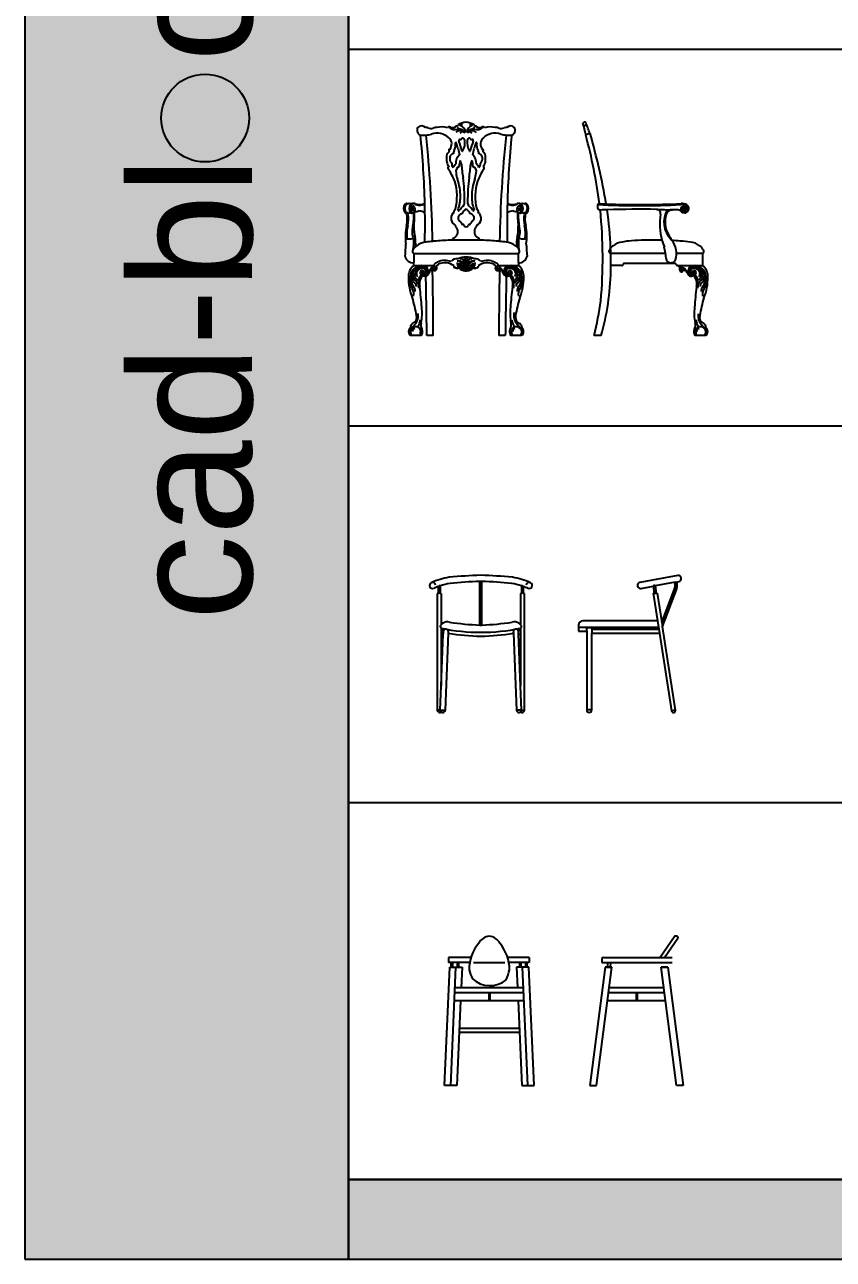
# Model space of a CAD drawing. Header units: millimetres. Extents: x -5421 to 13641, y 22290 to 34305.
# Drawn here: x -5421 to -1442, y 22290 to 28367 of the extents above; entities that cross this region are included whole.
import ezdxf

# ---------------------------------------------------------------- set-up
doc = ezdxf.new("R2010")
doc.units = ezdxf.units.MM
doc.linetypes.add('DASHED', pattern=[0.75, 0.5, -0.25])
doc.layers.add('www.cad-blocks.net', color=7, linetype='Continuous')
doc.styles.get("Standard").update_dxf_attribs({"font": 'arial.ttf'})

# ---------------------------------------------------------------- blocks, each defined once
blk = doc.blocks.new('A$C773D192F')
for p, q in [((510.6, 649.7), (510.6, 649.7)), ((50, 405), (50, 359.4)), ((50, 405), (565, 405)), ((565, 359.4), (565, 405)), ((50, 345), (50, 359.4)), ((50, 345), (147.6, 345)), ((307.5, 320), (307.5, 331)), ((467.4, 345), (565, 345)), ((565, 359.4), (565, 345)), ((87.6, 0), (34, 0)), ((145.8, 0), (114.5, 0)), ((500.5, 0), (469.2, 0)), ((581, 0), (527.4, 0))]:
    blk.add_line(p, q)
for centre, radius, start, end in [((175.9, 1189.7), 178.8, 295.13494, 301.17256), ((312.6, 972), 78.4, 93.71591, 124.24479), ((279.5, 1037.6), 3.06, 132.90414, 238.52965), ((373, 2242.1), 1206.1, 265.45539, 266.08086), ((257.4, 989.7), 49.7, 11.3846, 65.60994), ((302.4, 972), 78.4, 55.75521, 86.28409), ((357.6, 989.7), 49.7, 114.39006, 168.6154), ((242, 2242.1), 1206.1, 273.91914, 274.54461), ((335.5, 1037.6), 3.06, 301.47035, 47.09586), ((439.1, 1189.7), 178.8, 238.82744, 244.86506), ((89.8, 1011.4), 23.9, 145.65671, 204.39333), ((90.2, 1009.1), 23.4, 198.88859, 245.79463), ((88.4, 1004.8), 27.1, 44.65959, 132.24729), ((99.9, 1128.8), 142.3, 262.22569, 263.12998), ((-4105.5, 550.4), 4211.1, 1.35029, 5.95769), ((99.9, 1128.8), 142.3, 263.12998, 274.45743), ((112.9, 1013.3), 11.8, 53.98587, 116.49694), ((99.9, 1128.8), 142.3, 274.45743, 285.18336), ((-6217.7, 339.2), 6361.6, 1.12399, 5.84376), ((134.3, 1053.3), 33.7, 244.74869, 290.8508), ((165.6, 912.9), 83.6, 47.22887, 109.93348), ((162.5, 980.7), 44.2, 87.36873, 111.53631), ((186.2, 916.7), 110.3, 74.16933, 101.34389), ((225, 1016.4), 10.8, 61.14782, 143.08537), ((195.8, 943.2), 40.9, 319.98243, 49.46773), ((252.8, 1053.7), 39.9, 225.50348, 291.14182), ((242.9, 1067.8), 43.9, 253.11184, 287.20134), ((255.5, 1030.2), 4.36, 212.06209, 274.85606), ((278.4, 978.6), 30.1, 41.78164, 137.16819), ((269.8, 1025.2), 4.32, 139.57446, 253.23856), ((269.1, 963.6), 53, 67.8161, 92.04344), ((244.7, 966.2), 59.8, 55.80284, 66.55014), ((290, 984.9), 17.5, 52.12716, 137.71682), ((291.3, 967.2), 5.43, 63.51004, 164.91367), ((276.4, 983.9), 31.3, 27.72129, 66.15742), ((338.6, 983.9), 31.3, 113.84258, 152.27871), ((336.6, 978.6), 30.1, 42.83181, 138.21836), ((325, 984.9), 17.5, 42.28318, 127.87284), ((323.7, 967.2), 5.43, 15.08633, 116.48996), ((345.9, 963.6), 53, 87.95656, 112.1839), ((370.3, 966.2), 59.8, 113.44986, 124.19716), ((345.2, 1025.2), 4.32, 286.76144, 40.42554), ((362.2, 1053.7), 39.9, 248.85818, 314.49652), ((359.5, 1030.2), 4.36, 265.14394, 327.93791), ((372.1, 1067.8), 43.9, 252.79866, 286.88816), ((419.2, 943.2), 40.9, 130.53227, 220.01757), ((390, 1016.4), 10.8, 36.91463, 118.85218), ((449.4, 912.9), 83.6, 70.06652, 132.77113), ((428.8, 916.7), 110.3, 78.65611, 105.83067), ((452.5, 980.7), 44.2, 68.46369, 92.63127), ((480.7, 1053.3), 33.7, 249.1492, 295.25131), ((6832.7, 339.2), 6361.6, 174.15624, 178.87601), ((515.1, 1128.8), 142.3, 254.81664, 265.54257), ((502.1, 1013.3), 11.8, 63.50306, 126.01413), ((515.1, 1128.8), 142.3, 265.54257, 276.87002), ((526.6, 1004.8), 27.1, 47.75271, 135.34041), ((4720.5, 550.4), 4211.1, 174.04231, 178.6496), ((515.1, 1128.8), 142.3, 276.87002, 277.77431), ((524.8, 1009.1), 23.4, 294.20537, 341.11141), ((525.2, 1011.4), 23.9, 335.60667, 34.34329), ((226.3, 912.7), 4.25, 78.91246, 202.44954), ((189.9, 940.3), 66, 333.03008, 7.09695), ((257.3, 948.6), 1.91, 357.52352, 182.47648), ((-102.1, 819.3), 383.7, 15.3811, 19.67194), ((1823.4, 1229), 1585.7, 191.19755, 192.3654), ((278.2, 959.8), 6.36, 76.6732, 200.8952), ((-18.3, 844.4), 311.9, 12.14983, 21.28192), ((282.2, 968.9), 3.84, 229.19911, 355.99771), ((218.3, 951.3), 83.9, 329.47088, 7.93597), ((286.6, 958.4), 15.5, 16.8285, 62.49401), ((396.7, 951.3), 83.9, 172.06403, 210.52912), ((328.4, 958.4), 15.5, 117.50599, 163.1715), ((633.3, 844.4), 311.9, 158.71808, 167.85017), ((332.8, 968.9), 3.84, 184.00229, 310.80089), ((336.8, 959.8), 6.36, 339.1048, 103.3268), ((-1208.4, 1229), 1585.7, 347.6346, 348.80245), ((717.1, 819.3), 383.7, 160.32806, 164.6189), ((357.7, 948.6), 1.91, 357.52352, 182.47648), ((425.1, 940.3), 66, 172.90305, 206.96992), ((388.7, 912.7), 4.25, 337.55046, 101.08754), ((243.5, 878.8), 32.9, 123.36229, 169.2018), ((476.1, 878.5), 264.9, 178.61732, 185.20515), ((250.9, 861.4), 39.2, 190.13317, 226.86442), ((219.2, 905.7), 6.3, 5.03823, 59.23598), ((290.8, 873.2), 64.1, 177.4075, 190.22849), ((252.1, 871.9), 25.6, 130.6662, 170.56661), ((252.5, 870.1), 26.1, 198.3272, 232.18434), ((243.7, 883.7), 11.3, 84.03954, 137.27119), ((268.6, 897.2), 23.8, 146.42501, 185.51512), ((315.8, 846.7), 59.5, 134.06276, 181.00912), ((363.8, 834.1), 89.9, 162.1481, 180.77273), ((222.1, 831.5), 63.7, 11.48095, 28.19098), ((288.9, 910.2), 2.3, 185.06097, 317.40173), ((326.1, 910.2), 2.3, 222.59827, 354.93903), ((392.9, 831.5), 63.7, 151.80902, 168.51905), ((251.2, 834.1), 89.9, 359.22727, 17.8519), ((299.2, 846.7), 59.5, 358.99088, 45.93724), ((346.4, 897.2), 23.8, 354.48488, 33.57499), ((371.3, 883.7), 11.3, 42.72881, 95.96046), ((362.5, 870.1), 26.1, 307.81566, 341.6728), ((362.9, 871.9), 25.6, 9.43339, 49.3338), ((324.2, 873.2), 64.1, 349.77151, 2.5925), ((395.8, 905.7), 6.3, 120.76402, 174.96177), ((371.5, 878.8), 32.9, 10.7982, 56.63771), ((364.1, 861.4), 39.2, 313.13558, 349.86683), ((138.9, 878.5), 264.9, 354.79485, 1.38268), ((226.6, 824.9), 8.25, 108.01042, 234.19153), ((-111.6, 609.2), 393.5, 22.46755, 32.09236), ((264.3, 847.2), 27.8, 175.40059, 224.72836), ((319.6, 791.2), 83.5, 139.27295, 154.11873), ((282.7, 808.6), 25.8, 110.1038, 196.71761), ((442.5, 825.1), 186, 187.37449, 197.09886), ((997.1, 898.3), 714.6, 184.34454, 189.68185), ((-382.1, 898.3), 714.6, 350.31815, 355.65546), ((332.3, 808.6), 25.8, 343.28239, 69.8962), ((172.5, 825.1), 186, 342.90114, 352.62551), ((295.4, 791.2), 83.5, 25.88127, 40.72705), ((726.6, 609.2), 393.5, 147.90764, 157.53245), ((350.7, 847.2), 27.8, 315.27164, 4.59941), ((388.4, 824.9), 8.25, 305.80847, 71.98958), ((6.5, 685.9), 256.4, 345.91266, 16.6872), ((37.5, 686.9), 242.1, 359.39761, 20.1645), ((-482.9, 671.5), 782.8, 359.06804, 7.83402), ((1097.9, 671.5), 782.8, 172.16598, 180.93196), ((577.5, 686.9), 242.1, 159.8355, 180.60239), ((608.5, 685.9), 256.4, 163.3128, 194.08734), ((119.2, 679.5), 160.4, 338.17413, 1.73062), ((495.8, 679.5), 160.4, 178.26938, 201.82587), ((33, 626.8), 33, 141.41095, 223.32416), ((39, 626.8), 33, 141.41095, 223.32416), ((14.8, 637.6), 12.4, 75.78557, 127.91721), ((20.8, 637.6), 12.4, 103.90539, 127.91721), ((20.4, 657.1), 7.93, 251.15914, 281.56594), ((28, 622.1), 27.9, 77.68057, 102.31943), ((59.1, 626.4), 32.1, 140.88143, 223.93339), ((37.6, 662.9), 14, 255.04763, 284.95237), ((47, 623.8), 26.3, 102.82194, 119.27649), ((66.6, 626.5), 32.4, 141.06246, 223.72536), ((47, 623.7), 26.3, 86.39149, 102.82998), ((51.2, 631.3), 18.4, 84.39336, 122.26788), ((59.4, 626.2), 17.6, 143.87329, 217.65624), ((48.2, 632.2), 5.34, 45.72342, 124.75942), ((40.2, 624), 10.1, 301.49135, 20.49223), ((50.6, 632.9), 17.1, 70.14548, 96.34748), ((34.8, 621.5), 22.4, 314.50292, 40.19012), ((-464.9, 597.9), 519.3, 353.40352, 1.37056), ((78.7, 686.7), 45.1, 235.22148, 304.78874), ((53.7, 682.7), 72.4, 270.37604, 287.50897), ((79.4, 727.8), 82.1, 253.7186, 287.74026), ((74.7, 557.8), 55.9, 56.84821, 89.17071), ((-4105.5, 550.4), 4211.1, 0.73673, 1.35029), ((251.4, 611.1), 4.98, 124.74139, 261.0143), ((241.6, 627.5), 14.1, 299.59437, 343.76593), ((271.7, 618.3), 3.88, 156.44934, 339.98952), ((386.3, 539.6), 135.4, 132.9972, 145.11437), ((295.7, 603.3), 6.5, 136.12448, 200.46692), ((149.7, 755.9), 204.7, 313.66848, 320.45592), ((275.5, 654.8), 24.7, 318.8962, 9.18088), ((465.3, 755.9), 204.7, 219.54408, 226.33152), ((339.5, 654.8), 24.7, 170.81912, 221.1038), ((228.7, 539.6), 135.4, 34.88563, 47.0028), ((319.3, 603.3), 6.5, 339.53308, 43.87552), ((343.3, 618.3), 3.88, 200.01048, 23.55066), ((373.4, 627.5), 14.1, 196.23407, 240.40563), ((363.6, 611.1), 4.98, 278.9857, 55.25861), ((4720.5, 550.4), 4211.1, 178.64971, 179.26327), ((540.3, 557.8), 55.9, 90.82929, 123.15179), ((535.6, 727.8), 82.1, 252.25974, 286.2814), ((536.3, 686.7), 45.1, 235.21126, 304.77852), ((561.3, 682.7), 72.4, 252.49103, 269.62396), ((580.2, 621.5), 22.4, 139.80988, 225.49708), ((564.4, 632.9), 17.1, 83.65252, 109.85452), ((1079.9, 597.9), 519.3, 178.62944, 186.59648), ((563.8, 631.3), 18.4, 57.73212, 95.60664), ((566.8, 632.2), 5.34, 55.24058, 134.27658), ((574.8, 624), 10.1, 159.50777, 238.50865), ((568, 623.7), 26.3, 77.17002, 93.60851), ((555.6, 626.2), 17.6, 322.34376, 36.12671), ((548.4, 626.5), 32.4, 316.27464, 38.93754), ((577.4, 662.9), 14, 255.04763, 284.95237), ((568, 623.8), 26.3, 60.72351, 77.17806), ((555.9, 626.4), 32.1, 316.06661, 39.11857), ((587, 622.1), 27.9, 77.68057, 102.31943), ((594.6, 657.1), 7.93, 258.43406, 288.84086), ((600.2, 637.6), 12.4, 52.08279, 104.21443), ((594.2, 637.6), 12.4, 52.08279, 76.09461), ((576, 626.8), 33, 316.67584, 38.58905), ((582, 626.8), 33, 316.67584, 38.58905), ((12, 608.2), 5.03, 233.40719, 306.59281), ((-120.2, 575.2), 138.2, 345.89624, 12.08128), ((17.4, 597), 7.6, 70.96186, 109.03814), ((23.6, 614.9), 11.4, 251.15914, 288.84086), ((-184.4, 576.2), 207.9, 350.46188, 5.7158), ((31.6, 591.4), 13.5, 71.15914, 108.84086), ((39.6, 610.2), 7.07, 239.48618, 300.51382), ((45.8, 610.2), 6.65, 246.47251, 315.32765), ((-273.3, 592.6), 324.1, 350.38153, 2.29654), ((-4105.4, 550.4), 4211, 358.75993, 0.73675), ((271.7, 577.4), 38.4, 140.15645, 242.92303), ((249.7, 597.5), 8.74, 84.09045, 148.99132), ((287.5, 578.7), 19.7, 142.23354, 238.35335), ((290.5, 579.2), 21.9, 92.44266, 148.04297), ((268.5, 546), 18.1, 17.12033, 61.19728), ((292, 552.3), 6.34, 188.77533, 251.54995), ((323, 552.3), 6.34, 288.45005, 351.22467), ((324.5, 579.2), 21.9, 31.95703, 87.55734), ((346.5, 546), 18.1, 118.80272, 162.87967), ((327.5, 578.7), 19.7, 301.64665, 37.76646), ((343.3, 577.4), 38.4, 297.07697, 39.84355), ((365.3, 597.5), 8.74, 31.00868, 95.90955), ((4720.4, 550.4), 4211, 179.26326, 181.24006), ((888.3, 592.6), 324.1, 177.70346, 189.61847), ((569.2, 610.2), 6.65, 224.67235, 293.52749), ((575.4, 610.2), 7.07, 239.48618, 300.51382), ((583.4, 591.4), 13.5, 71.15914, 108.84086), ((591.4, 614.9), 11.4, 251.15914, 288.84086), ((799.4, 576.2), 207.9, 174.2842, 189.53812), ((597.6, 597), 7.6, 70.96186, 109.03814), ((735.2, 575.2), 138.2, 167.91872, 194.10376), ((603, 608.2), 5.03, 233.40719, 306.59281), ((278.7, 488.1), 270.1, 168.58617, 188.09888), ((180.8, 500.9), 165.3, 165.67876, 188.17906), ((130.4, 511.5), 88.4, 162.28981, 203.11032), ((208.8, 528.6), 158.2, 176.49563, 196.14231), ((230.1, 512.3), 36.8, 303.34329, 33.05518), ((276.8, 545.2), 22.6, 184.93524, 196.16448), ((259.1, 539.6), 4.17, 190.51144, 236.92514), ((253.7, 528.7), 8.12, 26.99784, 67.13035), ((292.1, 541.5), 5.29, 10.4684, 113.8861), ((307.9, 546), 11.1, 199.03847, 268.1045), ((307.1, 546), 11.1, 271.8955, 340.96153), ((322.9, 541.5), 5.29, 66.1139, 169.5316), ((384.9, 512.3), 36.8, 146.94482, 236.65671), ((361.3, 528.7), 8.12, 112.86965, 153.00216), ((355.9, 539.6), 4.17, 303.07486, 349.48856), ((338.2, 545.2), 22.6, 343.83552, 355.06476), ((406.2, 528.6), 158.2, 343.85769, 3.50437), ((484.6, 511.5), 88.4, 336.88968, 17.71019), ((434.2, 500.9), 165.3, 351.82094, 14.32124), ((336.3, 488.1), 270.1, 351.90112, 11.41383), ((-1938.9, 538.4), 1952.1, 355.63877, 357.40446), ((27, 511), 35.1, 241.55461, 298.44539), ((88.6, 401.9), 46.8, 128.56153, 155.22956), ((-201.4, 457.6), 251.3, 352.47756, 4.40406), ((-175.8, 448.4), 235.5, 357.58307, 8.82715), ((88.6, 401.9), 46.8, 120.73587, 128.56153), ((113, 384.7), 75.1, 96.44514, 130.06404), ((113, 384.7), 75.1, 93.03723, 96.44514), ((238.7, -416.3), 885.5, 96.21799, 98.41717), ((238.7, -416.3), 885.5, 95.13385, 96.21799), ((281.1, -1152.1), 1622.4, 91.46654, 94.30038), ((253, 468.3), 13.5, 137.07988, 174.15157), ((281.1, -1152.1), 1622.4, 89.06739, 91.46654), ((253, 468.3), 13.5, 101.44443, 137.07988), ((333.9, -1152.1), 1622.4, 88.53346, 90.93261), ((362, 468.3), 13.5, 5.7443, 78.59792), ((333.9, -1152.1), 1622.4, 85.69962, 88.53388), ((376.3, -416.3), 885.5, 84.36897, 84.86615), ((376.3, -416.3), 885.5, 83.78201, 84.36897), ((376.3, -416.3), 885.5, 81.58283, 83.78201), ((502, 384.7), 75.1, 83.55486, 86.96277), ((502, 384.7), 75.1, 49.93596, 83.55486), ((526.4, 401.9), 46.8, 51.43847, 59.26413), ((790.8, 448.4), 235.5, 171.17252, 182.41725), ((526.4, 401.9), 46.8, 24.77044, 51.43847), ((816.4, 457.6), 251.3, 175.59594, 187.52244), ((588, 511), 35.1, 241.55461, 298.44539), ((2553.9, 538.4), 1952.1, 182.59554, 184.36123), ((44.7, 396.8), 37.8, 190.47905, 278.03007), ((54.6, 414.8), 10.8, 141.37504, 245.00408), ((203.2, 280.2), 89.7, 69.30573, 113.69761), ((259.2, 350.1), 28.1, 75.16746, 149.89606), ((269.8, 329.9), 37.7, 1.60481, 100.43063), ((261.7, 328.3), 38.7, 352.04401, 87.98785), ((302.6, 310.3), 76.1, 86.28782, 118.36385), ((282.6, 363), 15.2, 346.61992, 112.15051), ((278.5, 386), 19.9, 320.2772, 339.481), ((277.8, 359.9), 27.2, 335.55831, 44.56371), ((347.2, 309), 82.4, 118.82684, 123.11841), ((296.6, 370.7), 9.13, 327.3, 52.32998), ((312.4, 310.3), 76.1, 61.63615, 93.71218), ((267.8, 309), 82.4, 56.88159, 61.17316), ((345.2, 329.9), 37.7, 79.56937, 178.39519), ((318.4, 370.7), 9.13, 127.67002, 212.7), ((337.2, 359.9), 27.2, 135.43629, 204.44169), ((354.6, 328), 39.9, 101.0666, 187.27243), ((332.4, 363), 15.2, 67.84949, 193.38008), ((336.5, 386), 19.9, 200.519, 219.7228), ((355.8, 350.1), 28.1, 30.10394, 104.83254), ((411.8, 280.2), 89.7, 66.30239, 110.69427), ((560.4, 414.8), 10.8, 294.99592, 38.62496), ((570.3, 396.8), 37.8, 261.96993, 349.52095), ((90.4, 291.9), 66.7, 127.25583, 184.49988), ((116.7, 287.6), 82.9, 163.30147, 214.92333), ((88.8, 297.9), 52.2, 162.97345, 231.33426), ((88.2, 290.6), 54.2, 71.04694, 155.48175), ((79.7, 297.8), 35.6, 159.91557, 242.67383), ((91.5, 290.9), 49.2, 76.73729, 157.00139), ((81.3, 297.9), 27.1, 161.63502, 241.59768), ((91, 298.2), 36.4, 76.41171, 166.88098), ((92.4, 301.2), 29.8, 80.21555, 174.04276), ((85.8, 304.9), 23.1, 181.5315, 218.95748), ((91.5, 309.4), 10.2, 51.97774, 185.05148), ((94, 309), 12.7, 182.3176, 264.94822), ((94.8, 309.1), 10.8, 164.67802, 246.18417), ((88, 311.5), 3.68, 2.62876, 172.39753), ((94.6, 308.6), 4.24, 134.36355, 303.2824), ((95.8, 318.9), 20.4, 254.74282, 321.57741), ((97.3, 317.8), 21.9, 258.31508, 326.15806), ((93, 311.5), 7.56, 301.63285, 51.06068), ((97.6, 323.2), 27.3, 269.31913, 331.60453), ((95.8, 316.6), 14.1, 7.7997, 83.09284), ((97.4, 317.8), 15.8, 318.04187, 82.40156), ((88.5, 318.2), 21.3, 300.85622, 0.67628), ((93.5, 318.2), 19.2, 288.14211, 325.04781), ((93.6, 318.7), 22, 325.4127, 65.31848), ((96.3, 320), 23.9, 323.23325, 66.56369), ((-1585.2, 1590.8), 2138.3, 322.7928, 323.40938), ((350.4, 171.9), 267.3, 142.66134, 148.85103), ((176.8, 283.1), 55.9, 127.96793, 143.79964), ((150.1, 323.4), 16.2, 81.29604, 139.00703), ((176.8, 283.1), 55.9, 122.57681, 127.96793), ((-14039, 19.3), 14184.8, 359.9221, 1.24373), ((152.6, 326.7), 6.84, 149.54245, 279.51018), ((166, 338.2), 19.6, 111.74317, 159.74314), ((152.7, 328.7), 3.8, 116.53221, 239.33909), ((152.2, 332.4), 7.08, 258.0113, 87.12421), ((152.5, 329.9), 2.73, 309.74087, 123.27597), ((151.1, 332.3), 12.6, 282.31418, 49.05142), ((171.8, 347.1), 16, 106.80599, 144.28516), ((166, 338.2), 7.61, 74.59445, 151.29026), ((171.8, 347.1), 4.02, 99.58371, 202.25569), ((203.2, 280.2), 77.7, 54.73916, 114.39162), ((253.1, 340.2), 6.19, 144.8154, 329.42914), ((264.4, 336.9), 5.97, 178.88092, 295.70337), ((265.1, 329.6), 25.5, 350.60204, 102.03628), ((266.2, 326.6), 20.9, 357.68797, 102.95155), ((268.3, 322.4), 17.8, 20.98258, 105.00453), ((269.6, 320), 11.8, 57.62747, 102.88027), ((372.8, 442.4), 148.4, 229.26252, 232.21786), ((285.9, 329.3), 5.79, 225.61605, 318.16114), ((295.4, 325.5), 5.22, 181.05584, 330.90018), ((304, 322.3), 4.13, 170.19466, 326.73885), ((311, 322.3), 4.13, 213.26115, 9.80534), ((319.6, 325.5), 5.22, 209.09982, 358.94416), ((349.9, 329.6), 25.5, 77.96372, 189.39796), ((329.1, 329.3), 5.79, 221.83886, 314.38395), ((348.8, 326.6), 20.9, 77.04845, 182.31203), ((346.7, 322.4), 17.8, 74.99547, 159.01742), ((242.2, 442.4), 148.4, 307.78214, 310.73748), ((345.4, 320), 11.8, 77.11973, 122.37253), ((350.6, 336.9), 5.97, 244.29663, 1.11908), ((361.9, 340.2), 6.19, 210.57086, 35.1846), ((411.8, 280.2), 77.7, 65.60838, 125.26084), ((443.2, 347.1), 4.02, 337.74431, 80.41629), ((449, 338.2), 7.61, 28.70974, 105.40555), ((443.2, 347.1), 16, 35.71484, 73.19401), ((463.9, 332.3), 12.6, 130.94858, 257.68582), ((462.8, 332.4), 7.08, 92.87579, 281.9887), ((449, 338.2), 19.6, 20.25686, 68.25683), ((462.5, 329.9), 2.73, 56.72403, 230.25913), ((462.4, 326.7), 6.84, 260.48982, 30.45755), ((464.9, 323.4), 16.2, 40.99297, 98.70396), ((462.3, 328.7), 3.8, 300.66091, 63.46779), ((438.2, 283.1), 55.9, 52.03207, 57.42319), ((14654, 19.3), 14184.8, 178.75627, 180.0779), ((438.2, 283.1), 55.9, 36.20036, 52.03207), ((264.6, 171.9), 267.3, 31.14897, 37.33866), ((2200.2, 1590.8), 2138.3, 216.59062, 217.2072), ((517.4, 323.2), 27.3, 208.39547, 270.68087), ((518.7, 320), 23.9, 113.43631, 216.76675), ((521.4, 318.7), 22, 114.68152, 214.5873), ((517.7, 317.8), 21.9, 213.84194, 281.68492), ((517.6, 317.8), 15.8, 97.59844, 221.95813), ((519.2, 318.9), 20.4, 218.42259, 285.25718), ((519.2, 316.6), 14.1, 96.90716, 172.2003), ((526.5, 318.2), 21.3, 179.32372, 239.14378), ((521.5, 318.2), 19.2, 214.95219, 251.85789), ((526.8, 290.6), 54.2, 24.51825, 108.95306), ((523.5, 290.9), 49.2, 22.99861, 103.26271), ((522, 311.5), 7.56, 128.93932, 238.36715), ((524, 298.2), 36.4, 13.11902, 103.58829), ((523.5, 309.4), 10.2, 354.94852, 128.02226), ((522.6, 301.2), 29.8, 5.95724, 99.78445), ((520.4, 308.6), 4.24, 236.7176, 45.63645), ((521, 309), 12.7, 275.05178, 357.6824), ((527, 311.5), 3.68, 7.60247, 177.37124), ((520.2, 309.1), 10.8, 293.81583, 15.32198), ((533.7, 297.9), 27.1, 298.40232, 18.36498), ((529.2, 304.9), 23.1, 321.04252, 358.4685), ((535.3, 297.8), 35.6, 297.32617, 20.08443), ((526.2, 297.9), 52.2, 308.66574, 17.02655), ((524.6, 291.9), 66.7, 355.50012, 52.74417), ((498.3, 287.6), 82.9, 325.07667, 16.69853), ((282.7, 283.9), 258.9, 179.38061, 202.15507), ((121, 278.2), 92, 171.43962, 211.85156), ((51.5, 247.7), 10.5, 326.00278, 63.71273), ((61.1, 261.1), 5.59, 327.60958, 65.88223), ((212.9, 251), 141.1, 167.31617, 187.31261), ((126.7, 259.3), 56.2, 135.526, 156.17943), ((140.1, 253.8), 62.3, 140.87224, 193.35144), ((95.7, 285.9), 8.16, 68.29176, 118.09598), ((104.7, 312.1), 19.5, 252.07766, 284.99848), ((104.7, 312.1), 19.5, 284.99848, 312.65498), ((-57996.8, -794.9), 58116.7, 0.7837, 1.072819), ((510.3, 312.1), 19.5, 227.34502, 255.00152), ((58611.8, -794.9), 58116.7, 178.927181, 179.2163), ((510.3, 312.1), 19.5, 255.00152, 287.92234), ((519.3, 285.9), 8.16, 61.90402, 111.70824), ((474.9, 253.8), 62.3, 346.64856, 39.12776), ((488.3, 259.3), 56.2, 23.82057, 44.474), ((402.1, 251), 141.1, 352.68739, 12.68383), ((553.9, 261.1), 5.59, 114.11777, 212.39042), ((563.5, 247.7), 10.5, 116.28727, 213.99722), ((332.3, 283.9), 258.9, 337.84493, 0.61939), ((494, 278.2), 92, 328.14844, 8.56038), ((3.1, 203.9), 47.4, 348.42364, 32.92094), ((-524.9, 4.6), 596.3, 9.09715, 17.74126), ((23.5, 218.4), 33.4, 358.51731, 40.82876), ((-1888.5, -6.5), 1983.4, 4.21858, 7.12385), ((2503.5, -6.5), 1983.4, 172.87615, 175.78142), ((1139.9, 4.6), 596.3, 162.25874, 170.90285), ((591.5, 218.4), 33.4, 139.17124, 181.48269), ((611.9, 203.9), 47.4, 147.07906, 191.57636), ((-165.7, 109.3), 256.9, 349.20194, 6.72518), ((780.7, 109.3), 256.9, 173.27482, 190.79806), ((30.6, 90.7), 34.2, 292.11515, 13.80912), ((7.2, 97.5), 64.5, 320.34398, 10.17087), ((26.9, 79.5), 54.9, 325.01879, 357.88707), ((117.2, 51.5), 32, 162.37211, 209.99836), ((497.8, 51.5), 32, 330.00164, 17.62789), ((588.1, 79.5), 54.9, 182.11293, 214.98121), ((611.2, 99.6), 68.5, 167.76329, 219.16451), ((584.4, 90.7), 34.2, 166.19088, 247.88485), ((51.7, 20.4), 27, 133.09175, 228.9753), ((53.6, 41.3), 20.4, 119.70687, 183.12704), ((33.9, 60.8), 20.7, 268.27561, 323.33434), ((60.8, 16.6), 27.1, 61.58212, 217.8761), ((56.6, 21.7), 13.7, 97.61736, 184.46854), ((-39.5, 128.6), 120.4, 318.28786, 323.13744), ((78.6, 45.6), 7.18, 159.88559, 226.12331), ((56.9, 19.1), 27.2, 315.39539, 51.79334), ((-88.6, 74.5), 191.4, 337.08179, 341.10204), ((61.6, 20.3), 31.7, 345.84874, 28.65794), ((553.4, 20.3), 31.7, 151.34206, 194.15126), ((703.6, 74.5), 191.4, 198.89796, 202.91821), ((558.1, 19.1), 27.2, 128.20666, 224.60461), ((550, 21.7), 13.7, 97.61736, 184.46854), ((536.4, 45.6), 7.18, 313.87669, 20.11441), ((554.2, 16.6), 27.1, 322.1239, 118.41788), ((654.5, 128.6), 120.4, 216.86256, 221.71214), ((581.1, 60.8), 20.7, 216.66566, 271.72439), ((561.4, 41.3), 20.4, 356.87296, 60.29313), ((563.3, 20.4), 27, 311.0247, 46.90825)]:
    blk.add_arc(centre, radius, start, end)
blk = doc.blocks.new('A$C03281996')
for p, q in [((14.2, 987.5), (15.5, 987.9)), ((34.4, 994), (35.6, 994.4)), ((406.9, 405), (137.6, 405)), ((588.9, 405), (460.6, 405)), ((588.9, 405), (588.9, 345)), ((191.7, 345), (138.2, 345)), ((198.4, 352.2), (196.2, 347.8)), ((453.9, 355), (202.9, 355)), ((460.6, 347.8), (458.3, 352.2)), ((467.8, 345), (465.1, 345)), ((467.8, 345), (588.9, 345)), ((467.8, 345), (588.9, 345)), ((89.9, 0), (54.9, 0)), ((604.9, 0), (551.3, 0))]:
    blk.add_line(p, q)
at = {"linetype": 'DASHED', "ltscale": 5}
blk.add_line((137.6, 405), (134.6, 405), dxfattribs=at)
for centre, radius, start, end in [((8.6, 1040.6), 9.71, 57.1389, 152.1376), ((-2656.9, 294.2), 2760.9, 14.55271, 15.78221), ((14.9, 1022.5), 12.1, 65.53033, 148.54752), ((-983.2, 642.5), 1076.7, 19.05739, 22.16679), ((-2597.7, 287.2), 2704.1, 7.7047, 15.00934), ((36.2, 956.2), 37.9, 92.71928, 123.11785), ((-3270.7, 52.5), 3437.8, 9.97776, 15.90116), ((92.5, 635.6), 21.1, 136.95042, 236.85114), ((280.2, 4555.9), 3916.2, 266.97655, 272.97831), ((280.2, 4555.9), 3911.2, 267.02234, 267.09616), ((287.3, -4392.2), 5014.3, 92.30242, 92.35933), ((280.2, 4555.9), 3911.2, 267.09616, 267.58195), ((287.3, -4392.2), 5014.3, 91.91616, 92.30242), ((-2280.4, 382.4), 2378, 354.917, 5.68888), ((280.2, 4555.9), 3911.2, 267.58195, 272.97766), ((287.3, -4392.2), 5014.3, 89.13859, 91.91616), ((-1618.6, 368.7), 1756.2, 2.0318, 8.20337), ((362.4, 601.6), 20, 348.28612, 89.13859), ((430.5, 1953.2), 1333.4, 267.08382, 270.4262), ((521.3, 558.6), 122.3, 149.88353, 224.22433), ((439.9, 589.9), 30, 88.92082, 159.26806), ((198.4, -12232.6), 12854.7, 88.81501, 88.92082), ((464.4, 588), 31.4, 53.51213, 90.30365), ((496.4, 620.5), 15.2, 102.23384, 208.55503), ((496.4, 620.5), 15.2, 208.55504, 265.76121), ((486.8, 599.9), 50.2, 61.017, 93.96932), ((486.8, 599.9), 45.2, 61.098, 94.02268), ((496.4, 620.5), 10.2, 101.91459, 269.06151), ((496.9, 620), 15.9, 54.70442, 103.54689), ((496.9, 620), 10.9, 57.20057, 103.85087), ((498.7, 623.4), 4.14, 342.5655, 181.02885), ((501.3, 623.4), 6.77, 176.75256, 320.86773), ((501.2, 623.5), 19.1, 252.04059, 319.27458), ((501.2, 623.5), 14.1, 249.52844, 319.86228), ((501.3, 623.4), 1.77, 318.7017, 322.83572), ((498.8, 625.8), 5.21, 318.26569, 40.17874), ((498.8, 625.8), 10.2, 319.19952, 44.66913), ((500.5, 625.7), 16, 315.41176, 59.39991), ((500.5, 625.7), 21, 315.93644, 59.61007), ((692.4, 551.2), 313.8, 171.51673, 195.01427), ((524.4, 557.9), 120.4, 159.26806, 221.5378), ((173.2, 401.9), 46.8, 120.73587, 141.56541), ((-1294, 360.6), 1432.2, 359.37756, 2.81952), ((197.6, 384.7), 75.1, 93.03723, 130.06404), ((272.5, 139.3), 329.9, 98.45642, 103.83552), ((345.7, -1152.1), 1622.4, 89.78611, 94.30038), ((357.8, -1152.1), 1622.4, 88.88751, 90.21389), ((692.4, 551.2), 313.8, 195.01427, 201.72448), ((148.9, 369.1), 260.4, 2.15411, 14.67083), ((430.5, 476.2), 4.27, 316.93313, 26.74873), ((355.2, 402.8), 105.4, 38.359, 41.92506), ((355.2, 402.8), 105.4, 343.21391, 38.359), ((357.8, -1152.1), 1622.4, 85.69962, 87.17097), ((400.2, -416.3), 885.5, 81.58283, 84.86615), ((525.8, 384.7), 75.1, 49.93596, 86.96277), ((550.3, 401.9), 46.8, 24.77044, 59.26413), ((433.8, 383.9), 25.1, 191.51233, 332.74585), ((584.3, 414.8), 10.8, 294.99592, 38.62496), ((-1123.7, 344.6), 1261.6, 344.15055, 358.78252), ((-1294, 360.6), 1432.2, 358.28723, 359.37756), ((191.7, 350), 5, 270, 333.43495), ((202.9, 350), 5, 90, 153.43495), ((453.9, 350), 5, 26.56505, 90), ((465.1, 350), 5, 206.56505, 270), ((467.1, 341), 4.02, 337.74431, 80.41629), ((472.9, 332.2), 7.61, 28.70974, 105.40555), ((487.8, 326.3), 12.6, 130.94858, 257.68582), ((486.7, 326.4), 7.08, 92.87579, 281.9887), ((486.4, 323.8), 2.73, 56.72403, 230.25913), ((486.3, 320.7), 6.84, 260.48982, 30.45755), ((488.8, 317.4), 16.2, 40.99297, 98.70396), ((486.2, 322.7), 3.8, 300.66091, 63.46779), ((482, 287.1), 38.4, 48.99021, 74.60938), ((371.5, 193.7), 186.6, 38.64151, 46.05015), ((2224, 1590.8), 2138.3, 216.59062, 217.2072), ((541.3, 323.2), 27.3, 208.39547, 270.68087), ((542.6, 320), 23.9, 113.43631, 216.76675), ((545.2, 318.7), 22, 114.68152, 214.5873), ((541.6, 317.8), 21.9, 213.84194, 281.68492), ((541.4, 317.8), 15.8, 97.59844, 221.95813), ((543.1, 318.9), 20.4, 218.42259, 285.25718), ((543.1, 316.6), 14.1, 96.90716, 172.2003), ((550.3, 318.2), 21.3, 179.32372, 239.14378), ((545.4, 318.2), 19.2, 214.95219, 251.85789), ((550.7, 290.6), 54.2, 24.51825, 108.95306), ((547.3, 290.9), 49.2, 22.99861, 103.26271), ((545.9, 311.5), 7.56, 128.93932, 238.36715), ((547.9, 298.2), 36.4, 13.11902, 103.58829), ((547.4, 309.4), 10.2, 354.94852, 128.02226), ((546.4, 301.2), 29.8, 5.95724, 99.78445), ((544.2, 308.6), 4.24, 236.7176, 45.63645), ((544.9, 309), 12.7, 275.05178, 357.6824), ((550.9, 311.5), 3.68, 7.60247, 177.37124), ((544.1, 309.1), 10.8, 293.81583, 15.32198), ((557.6, 297.9), 27.1, 298.40232, 18.36498), ((553.1, 304.9), 23.1, 321.04252, 358.4685), ((559.2, 297.8), 35.6, 297.32617, 20.08443), ((550.1, 297.9), 52.2, 308.66574, 17.02655), ((548.5, 291.9), 66.7, 355.50012, 52.74417), ((522.1, 287.6), 82.9, 325.07667, 16.69853), ((534.2, 312.1), 19.5, 227.34502, 287.92234), ((543.2, 285.9), 8.16, 61.90402, 111.70824), ((498.8, 253.8), 62.3, 346.64856, 39.12776), ((512.2, 259.3), 56.2, 23.82057, 44.474), ((426, 251), 141.1, 352.68739, 12.68383), ((577.8, 261.1), 5.59, 114.11777, 212.39042), ((587.3, 247.7), 10.5, 116.28727, 213.99722), ((356.1, 283.9), 258.9, 337.84493, 0.61939), ((517.9, 278.2), 92, 328.14844, 8.56038), ((2527.4, -6.5), 1983.4, 172.87615, 175.78142), ((1163.8, 4.6), 596.3, 162.25874, 170.90285), ((615.4, 218.4), 33.4, 139.17124, 181.48269), ((635.8, 203.9), 47.4, 147.07906, 191.57636), ((-1255.7, 343.3), 1354.8, 345.32286, 352.72365), ((804.6, 109.3), 256.9, 173.27482, 190.79806), ((521.7, 51.5), 32, 330.00164, 17.62789), ((612, 79.5), 54.9, 182.11293, 214.98121), ((630.4, 96.8), 63.1, 170.77222, 219.852), ((608.3, 90.7), 34.2, 166.19088, 247.88485), ((577.2, 20.3), 31.7, 151.34206, 194.15126), ((727.5, 74.5), 191.4, 198.89796, 202.91821), ((582, 19.1), 27.2, 128.20666, 224.60461), ((573.9, 21.7), 13.7, 97.61736, 184.46854), ((560.2, 45.6), 7.18, 313.87669, 20.11441), ((578.1, 16.6), 27.1, 322.1239, 118.41788), ((678.3, 128.6), 120.4, 216.86256, 221.71214), ((605, 60.8), 20.7, 216.66566, 271.72439), ((585.3, 41.3), 20.4, 356.87296, 60.29313), ((587.2, 20.4), 27, 311.0247, 46.90825)]:
    blk.add_arc(centre, radius, start, end)
for centre, radius, start, end in [((173.2, 401.9), 46.8, 141.56541, 155.22956), ((139.1, 414.8), 10.8, 141.37504, 245.00408)]:
    blk.add_arc(centre, radius, start, end, dxfattribs=at)
blk = doc.blocks.new('A$C1F12026A')
for p, q in [((41.7, 619.8), (41.7, 585.9)), ((51.7, 623.3), (51.7, 585.9)), ((246.7, 430), (246.7, 644.6)), ((256.7, 430), (256.7, 644.6)), ((451.7, 623.3), (451.7, 585.9)), ((461.7, 585.9), (461.7, 619.8)), ((36.7, 584.8), (36.7, 11.8)), ((56.7, 584.8), (56.7, 431.5)), ((446.7, 584.8), (446.7, 431.5)), ((466.7, 11.8), (466.7, 584.8)), ((56.7, 414.7), (56.7, 384.7)), ((69.4, 404.7), (56.7, 404.7)), ((56.7, 384.7), (56.7, 130.6)), ((56.7, 130.6), (66.4, 384.7)), ((66.4, 384.7), (56.7, 384.7)), ((67, 399.2), (66.4, 384.7)), ((77.2, 11.8), (91.7, 389.6)), ((91.7, 389.6), (92, 398.2)), ((411.5, 398.2), (411.8, 389.6)), ((411.8, 389.6), (426.3, 11.8)), ((434.1, 404.7), (446.7, 404.7)), ((437, 384.7), (436.5, 399.2)), ((446.7, 130.6), (437, 384.7)), ((437, 384.7), (446.7, 384.7)), ((446.7, 414.7), (446.7, 384.7)), ((446.7, 384.7), (446.7, 130.6)), ((52.2, 11.8), (56.7, 130.6)), ((451.3, 11.8), (446.7, 130.6)), ((52.2, 11.8), (36.7, 11.8)), ((52.2, 11.8), (77.2, 11.8)), ((451.3, 11.8), (426.3, 11.8)), ((451.3, 11.8), (466.7, 11.8))]:
    blk.add_line(p, q)
for centre, radius, start, end in [((319.2, -1599.3), 2275.1, 91.70028, 95.62296), ((184.2, -1599.3), 2275.1, 84.37704, 88.29972), ((14.3, 624.8), 15, 119.19088, 290.08816), ((149.2, 327.9), 341.1, 98.91043, 114.63952), ((14.2, 624.8), 15, 8.08291, 109.8524), ((149.2, 327.9), 311.1, 110.20093, 114.63952), ((48.5, 616.5), 7.48, 64.04983, 153.96974), ((149.2, 327.9), 311.1, 99.06588, 108.26019), ((319.2, -1599.3), 2245.1, 91.85067, 95.60055), ((319.2, -1599.3), 2245.1, 91.72301, 91.85067), ((184.2, -1599.3), 2245.1, 88.14933, 88.27699), ((184.2, -1599.3), 2245.1, 84.39945, 88.14933), ((354.3, 327.9), 311.1, 71.73981, 80.93412), ((354.3, 327.9), 341.1, 65.36048, 81.08957), ((455, 616.5), 7.48, 26.03026, 115.95017), ((354.3, 327.9), 311.1, 65.36048, 69.79907), ((489.2, 624.8), 15, 70.1476, 171.91709), ((489.2, 624.8), 15, 249.91184, 60.80912), ((46.7, 552.7), 33.6, 98.55377, 107.30601), ((46.7, 552.7), 33.6, 81.44623, 98.55377), ((46.7, 552.7), 33.6, 72.69399, 81.44623), ((456.7, 552.7), 33.6, 98.55377, 107.30601), ((456.7, 552.7), 33.6, 81.44623, 98.55377), ((456.7, 552.7), 33.6, 72.69399, 81.44623), ((60.3, 422.6), 8.5, 141.47681, 257.93905), ((115.8, 378.4), 79.4, 138.07699, 141.47681), ((115.8, 378.4), 79.4, 130.42677, 138.07699), ((87.1, 403.8), 41.8, 75.02675, 123.01663), ((302, 1791.2), 1362.4, 261.38419, 267.6741), ((302, 1791.2), 1362.4, 267.6741, 267.88454), ((201.5, 1791.2), 1362.4, 272.11546, 272.3259), ((201.5, 1791.2), 1362.4, 272.3259, 278.61581), ((416.4, 403.8), 41.8, 56.98337, 104.97325), ((387.6, 378.4), 79.4, 41.92301, 49.57323), ((443.1, 422.6), 8.5, 282.06095, 38.52319), ((387.6, 378.4), 79.4, 38.52319, 41.92301), ((243.8, 1281.2), 886.5, 257.93905, 270.51302), ((79.4, 397.1), 12.6, 5.07634, 170.54729), ((302, 1791.2), 1417.4, 261.46403, 267.96666), ((259.7, 1281.2), 886.5, 269.48698, 282.06095), ((201.5, 1791.2), 1417.4, 272.03334, 278.53597), ((424.1, 397.1), 12.6, 9.45271, 174.92366), ((49.3, 12.5), 12.5, 183.28967, 308.08766), ((64.7, 12.5), 12.5, 183.28967, 231.91234), ((64.7, 12.5), 12.5, 231.91138, 356.71208), ((438.8, 12.5), 12.5, 183.28792, 308.08862), ((438.8, 12.5), 12.5, 308.08766, 356.71033), ((454.2, 12.5), 12.5, 231.91234, 356.71033)]:
    blk.add_arc(centre, radius, start, end)
blk = doc.blocks.new('A$C4A77710B')
for p, q in [((487.8, 673.8), (301.5, 639.5)), ((307, 610), (366.7, 621)), ((366.7, 621), (372.1, 586.5)), ((474.5, 640.8), (376.5, 622.8)), ((376.5, 622.8), (382.2, 586.5)), ((409.8, 442.5), (473.2, 611.5)), ((412.9, 422.4), (482.5, 608)), ((474.5, 640.8), (484.5, 642.7)), ((474.5, 618.6), (474.5, 640.8)), ((484.5, 642.7), (493.3, 644.3)), ((484.5, 618.6), (484.5, 642.7)), ((372.1, 586.5), (367, 586.5)), ((367, 586.5), (388.4, 450)), ((372.1, 586.5), (382.2, 586.5)), ((382.2, 586.5), (387.2, 586.5)), ((387.2, 586.5), (409.8, 442.5)), ((0, 430), (0, 400)), ((388.4, 450), (20, 450)), ((388.4, 450), (397.8, 390)), ((409.8, 442.5), (412.9, 422.4)), ((0, 420), (393.1, 420)), ((0, 400), (40, 400)), ((40, 400), (40, 412.5)), ((40, 400), (40, 12)), ((65, 412.5), (65, 390)), ((65, 410), (394.6, 410)), ((65, 12), (65, 390)), ((65, 390), (397.8, 390)), ((397.8, 390), (457.5, 7.8)), ((477.2, 11.3), (412.9, 422.4)), ((65, 12), (40, 12)), ((477.2, 11.3), (457.5, 7.8))]:
    blk.add_line(p, q)
for centre, radius, start, end in [((490.5, 659), 15, 280.42763, 100.42763), ((304.3, 624.8), 15, 100.42763, 280.42763), ((372.4, 617.8), 6.51, 50.25935, 150.5959), ((454.5, 618.6), 20, 339.43749, 0), ((454.5, 618.6), 30, 339.43749, 360), ((20, 430), 20, 90, 180), ((52.5, 397.4), 19.6, 50.40225, 129.59775), ((52.5, 12.5), 12.5, 182.31408, 357.68592), ((467.3, 10), 10, 192.31908, 7.68092)]:
    blk.add_arc(centre, radius, start, end)
blk = doc.blocks.new('A$C513D6293')
at = {"ltscale": 40}
for p, q in [((129.6, 630), (18.7, 630)), ((18.7, 630), (18.7, 605.1)), ((416.8, 630), (309.9, 630)), ((416.8, 630), (416.8, 605.1)), ((0, 0), (25.9, 582.4)), ((123.4, 605.1), (18.7, 605.1)), ((25.9, 582.4), (85.9, 582.4)), ((30, 0), (55.9, 582.4)), ((33, 582.4), (33, 605.1)), ((40.3, 582.4), (40.3, 605.1)), ((63.2, 582.4), (63.2, 605.1)), ((70.5, 582.4), (70.5, 605.1)), ((85.9, 582.4), (81.4, 480)), ((142.7, 605.1), (296.9, 605.1)), ((416.8, 605.1), (316.2, 605.1)), ((354.1, 582.4), (358.6, 480)), ((414.1, 582.4), (354.1, 582.4)), ((369.5, 582.4), (369.5, 605.1)), ((376.8, 582.4), (376.8, 605.1)), ((410, 0), (384.1, 582.4)), ((399.7, 582.4), (399.7, 605.1)), ((407, 582.4), (407, 605.1)), ((440, 0), (414.1, 582.4)), ((389.7, 456.8), (50.3, 456.8)), ((388.6, 480), (51.4, 480)), ((217.5, 456.8), (217.5, 416.8)), ((222.5, 456.8), (222.5, 416.8)), ((391.4, 416.8), (48.6, 416.8)), ((78.6, 416.8), (60, 0)), ((361.4, 416.8), (380, 0)), ((368.4, 260), (71.6, 260)), ((367.5, 280), (72.5, 280)), ((60, 0), (0, 0)), ((380, 0), (440, 0))]:
    blk.add_line(p, q, dxfattribs=at)
for centre, radius, start, end in [((226.5, 669.1), 66.3, 95.63834, 152.19124), ((213.5, 669.1), 66.3, 27.80876, 84.36166), ((323.5, 569.2), 203.2, 139.95296, 180.16313), ((108.2, 566.2), 211.6, 0.66337, 39.22053), ((428.3, 663.2), 322.3, 197.07323, 205.31043), ((-199.7, 713.4), 539.2, 338.96475, 344.5369), ((223.4, 618.6), 127.1, 227.11824, 309.06657)]:
    blk.add_arc(centre, radius, start, end, dxfattribs=at)
blk = doc.blocks.new('A$C3BE4768C')
at = {"ltscale": 40}
for p, q in [((415.6, 730.8), (347, 630)), ((427.2, 735.4), (424, 735.4)), ((367.2, 630), (433.1, 724.6)), ((60, 623), (60, 605.1)), ((67, 630), (405, 630)), ((75.8, 582.4), (0, 0)), ((33, 0), (108.8, 582.4)), ((60, 605.1), (405, 605.1)), ((108.8, 582.4), (75.8, 582.4)), ((75.8, 582.4), (108.8, 582.4)), ((108.8, 582.4), (75.8, 582.4)), ((86.6, 582.4), (89.8, 605.1)), ((101.2, 582.4), (104.4, 605.1)), ((427, 0), (351.2, 582.4)), ((351.2, 582.4), (384.2, 582.4)), ((384.2, 582.4), (351.2, 582.4)), ((351.2, 582.4), (384.2, 582.4)), ((384.2, 582.4), (460, 0)), ((367.6, 456.8), (92.4, 456.8)), ((364.6, 480), (95.4, 480)), ((227.5, 456.8), (227.5, 416.8)), ((232.5, 456.8), (232.5, 416.8)), ((372.8, 416.8), (87.2, 416.8)), ((0, 0), (33, 0)), ((460, 0), (427, 0))]:
    blk.add_line(p, q, dxfattribs=at)
for centre, radius, start, end in [((424, 725.4), 10, 90, 147.30592), ((427.2, 728.4), 7, 326.74294, 90), ((67, 623), 7, 90, 180)]:
    blk.add_arc(centre, radius, start, end, dxfattribs=at)
blk = doc.blocks.new('FORMAT')
at = {"layer": 'www.cad-blocks.net', "true_color": 0x444444}
blk.add_hatch(color=250, dxfattribs=at).paths.add_polyline_path([(-5421, 34305), (-5421, 22289.6), (-3828.3, 22289.6), (-3828.3, 34305)])
at = {"layer": 'www.cad-blocks.net', "true_color": 0x546d8e}
blk.add_hatch(color=155, dxfattribs=at).paths.add_polyline_path([(-4749.2, 27907.1, 1), (-4316.8, 27907.1, 1)])
h = blk.add_hatch(color=155, dxfattribs=at)
h.set_gradient(color1=(68, 68, 68), color2=(84, 109, 142), tint=1)
h.paths.add_polyline_path([(-3828.3, 22289.6), (13640.8, 22289.6), (13640.8, 22682.8), (-3828.3, 22682.8)])
h.paths.add_polyline_path([(6161.8, 22374.3), (13280.6, 22374.3), (13280.6, 22604.7), (6161.8, 22604.7)], flags=24)
blk.add_line((13640.8, 22682.8), (-3828.3, 22682.8))
at = {"layer": 'www.cad-blocks.net', "color": 250, "true_color": 0x444444}
for p, q in [((-5421, 34305), (-5421, 22289.6)), ((-3828.3, 34305), (-3828.3, 22289.6)), ((-5421, 22289.6), (-3828.3, 22289.6))]:
    blk.add_line(p, q, dxfattribs=at)
at = {"layer": 'www.cad-blocks.net', "color": 155, "true_color": 0x546d8e}
for p, q in [((-3828.3, 22289.6), (-3828.3, 34305)), ((-3828.3, 28246.5), (13640.8, 28246.5)), ((-3828.3, 26392), (13640.8, 26392)), ((-3828.3, 24537.4), (13640.8, 24537.4)), ((13640.8, 22682.8), (-3828.3, 22682.8)), ((-3828.3, 22682.8), (13640.8, 22682.8)), ((-3828.3, 22289.6), (13640.8, 22289.6))]:
    blk.add_line(p, q, dxfattribs=at)
at = {"layer": 'www.cad-blocks.net'}
for p, q in [((-3828.3, 34305), (-3828.3, 22289.6)), ((-3828.3, 22682.8), (13640.8, 22682.8))]:
    blk.add_line(p, q, dxfattribs=at)
at = {"layer": 'www.cad-blocks.net', "color": 155, "true_color": 0x546d8e}
blk.add_circle((-4533, 27907.1), 216.2, dxfattribs=at)
at = {"layer": 'www.cad-blocks.net', "insert": (-4901.8, 25435.1), "char_height": 600, "attachment_point": 1, "rotation": 90}
blk.add_mtext_dynamic_manual_height_columns('{\\C255;\\c16777215;cad-bl  cks net}', width=19116.444, gutter_width=12.5, heights=[0], dxfattribs=at)

msp = doc.modelspace()

# ---------------------------------------------------------------- block references
for name, p in [('A$C773D192F', (-3556.4, 26836.2)), ('A$C03281996', (-2674.1, 26836.2)), ('A$C1F12026A', (-3427.9, 24981.6)), ('A$C4A77710B', (-2695, 24981.6)), ('A$C513D6293', (-3354.6, 23145.2)), ('A$C3BE4768C', (-2640.2, 23145.2))]:
    msp.add_blockref(name, p)
at = {"layer": 'www.cad-blocks.net'}
msp.add_blockref('FORMAT', (0, 0), dxfattribs=at)

doc.saveas('drawing.dxf')
